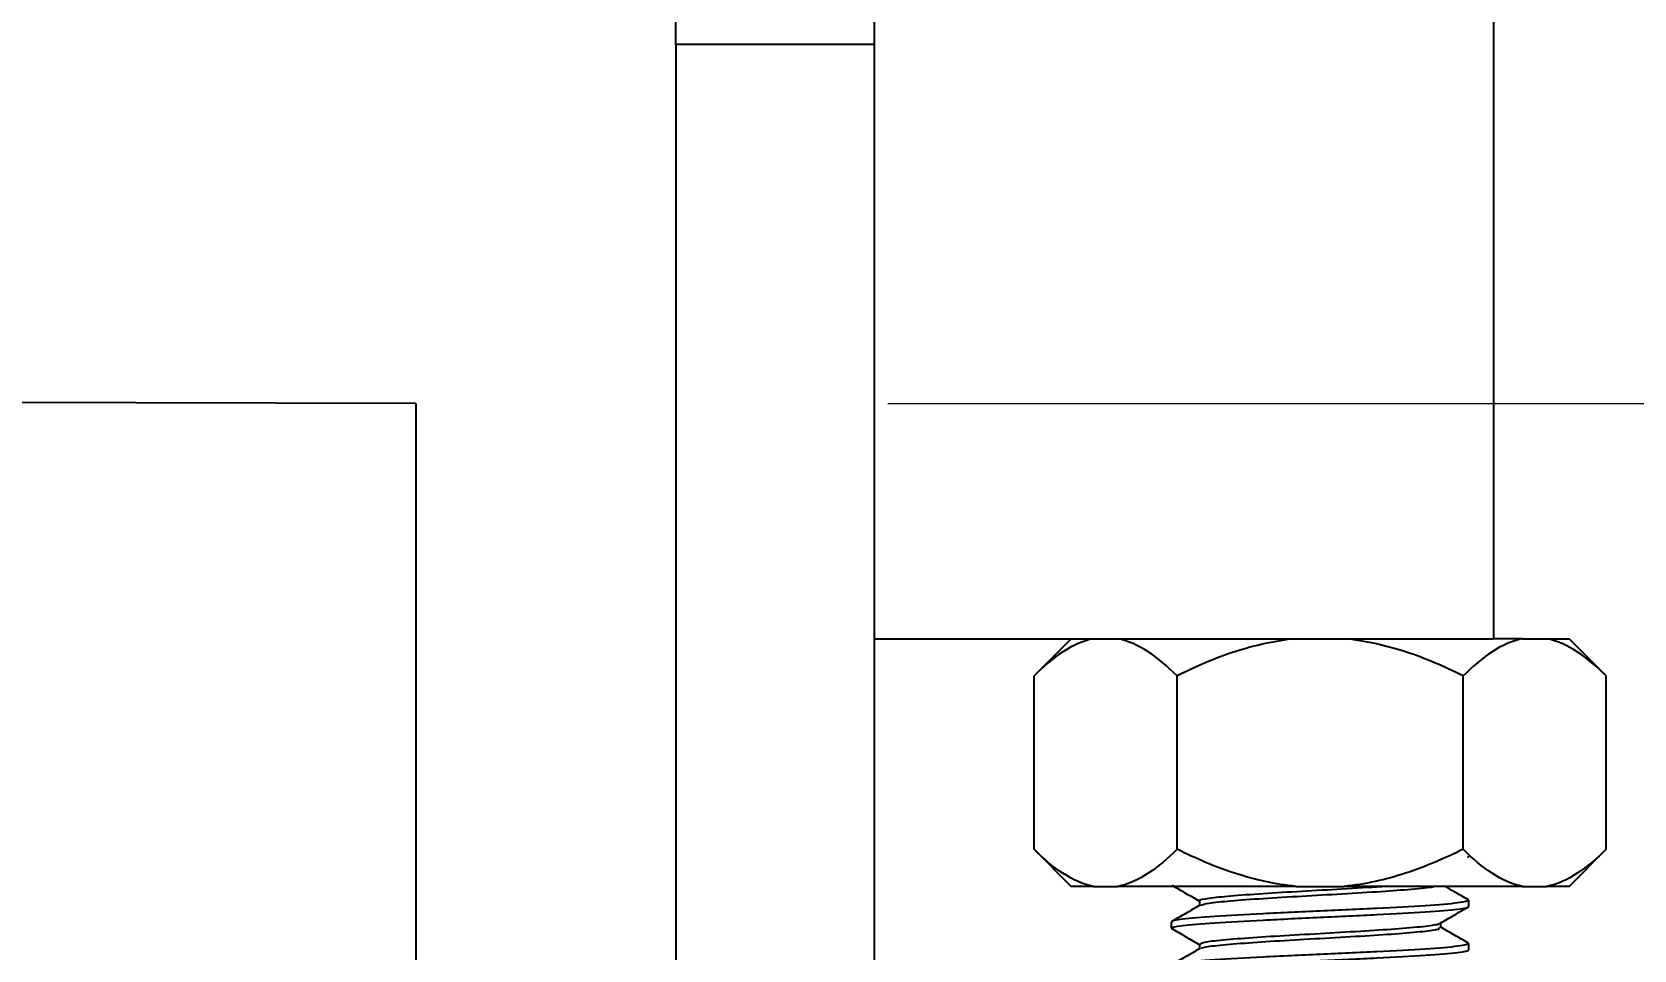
# Model space of a CAD drawing. Header units: millimetres. Extents: x 2 to 418, y 2 to 295.
# Drawn here: x 166.022 to 170.333, y 78.619 to 81.091 of the extents above; entities that cross this region are included whole.
import ezdxf

# ---------------------------------------------------------------- set-up
doc = ezdxf.new("R2010")
doc.units = ezdxf.units.MM
doc.styles.add('SLDTEXTSTYLE0', font='TXT', dxfattribs={"width": 0.75})
doc.dimstyles.new('SLDDIMSTYLE0', dxfattribs={"dimtxt": 3.175, "dimasz": 3.302, "dimexe": 0, "dimexo": 0.0625, "dimgap": 0.79375, "dimtad": 0, "dimtih": 1, "dimtoh": 1, "dimlfac": 15, "dimrnd": 1e-09, "dimzin": 4, "dimdsep": 46, "dimtxsty": 'SLDTEXTSTYLE0', "dimsah": 1, "dimcen": 0.09, "dimadec": 0, "dimazin": 1, "dimtfac": 1, "dimtmove": 0, "dimatfit": 0, "dimfxl": 0, "dimfrac": 2, "dimtolj": 1, "dimtzin": 12, "dimarcsym": 0})

# ---------------------------------------------------------------- blocks, each defined once
blk = doc.blocks.new('_D_12')
at = {"color": 7, "linetype": 'Continuous', "lineweight": 0}
for p, q in [((198.4975, 96.424), (198.4975, 102.774)), ((169.5585, 96.424), (201.6725, 96.424)), ((169.3918, 81.2573), (201.6725, 81.2573)), ((198.4975, 81.2573), (198.4975, 74.9073))]:
    blk.add_line(p, q, dxfattribs=at)
at = {"color": 7, "linetype": 'Continuous', "lineweight": 18}
for points in [[(198.4975, 96.424), (199.0055, 99.726), (197.9895, 99.726)], [(198.4975, 81.2573), (197.9895, 77.9553), (199.0055, 77.9553)]]:
    blk.add_solid(points, dxfattribs=at)
at = {"color": 7, "linetype": 'Continuous', "lineweight": 18, "insert": (192.0461, 91.6021), "char_height": 3.175, "attachment_point": 1, "style": 'SLDTEXTSTYLE0'}
blk.add_mtext('227.50', dxfattribs=at)
blk = doc.blocks.new('_D_19')
at = {"color": 7, "linetype": 'Continuous', "lineweight": 0}
for p, q in [((173.9848, 81.2573), (173.9848, 87.6073)), ((167.407, 81.2573), (177.1598, 81.2573)), ((168.3251, 80.0906), (177.1598, 80.0906)), ((173.9848, 72.0283), (173.9848, 80.0906)), ((180.3348, 72.0283), (173.9848, 72.0283))]:
    blk.add_line(p, q, dxfattribs=at)
at = {"color": 7, "linetype": 'Continuous', "lineweight": 18}
for points in [[(173.9848, 81.2573), (174.4928, 84.5593), (173.4768, 84.5593)], [(173.9848, 80.0906), (173.4768, 76.7886), (174.4928, 76.7886)]]:
    blk.add_solid(points, dxfattribs=at)
at = {"color": 7, "linetype": 'Continuous', "lineweight": 18, "insert": (180.3348, 73.6009), "char_height": 3.175, "attachment_point": 1, "style": 'SLDTEXTSTYLE0'}
blk.add_mtext('17.50', dxfattribs=at)

msp = doc.modelspace()

# ---------------------------------------------------------------- linework, layer by layer
at = {"color": 7, "linetype": 'Continuous', "lineweight": 25}
for p, q in [((167.75514, 81.05731), (167.75514, 81.22398)), ((168.28848, 81.22398), (168.28848, 81.05731)), ((169.95514, 81.12398), (169.95514, 79.45731)), ((168.28848, 81.05731), (167.75514, 81.05731)), ((167.75514, 81.05731), (167.75514, 74.92398)), ((168.28848, 81.05731), (168.28848, 74.92398)), ((167.05514, 80.09064), (150.12181, 80.12398)), ((167.05514, 80.09064), (167.05514, 74.42398)), ((168.28848, 79.45731), (169.95514, 79.45731)), ((168.81868, 79.45731), (168.71868, 79.35731)), ((170.03347, 79.45731), (169.95514, 79.45731)), ((170.03347, 79.45731), (170.09818, 79.45731)), ((170.09818, 79.45731), (170.15828, 79.45731)), ((170.25828, 79.35731), (170.15828, 79.45731)), ((168.71868, 78.89064), (168.71868, 79.35731)), ((169.10358, 78.89064), (169.10358, 79.35731)), ((169.87338, 78.89064), (169.87338, 79.35731)), ((170.25828, 78.89064), (170.25828, 79.35731)), ((168.71868, 78.89064), (168.81868, 78.79064)), ((170.15828, 78.79064), (170.25828, 78.89064)), ((169.88391, 78.87117), (169.88848, 78.86981)), ((168.87877, 78.79064), (168.81868, 78.79064)), ((168.87877, 78.79064), (168.94348, 78.79064)), ((169.42376, 78.79064), (168.94348, 78.79064)), ((169.42376, 78.79064), (169.55319, 78.79064)), ((170.03347, 78.79064), (169.55319, 78.79064)), ((170.03347, 78.79064), (170.09818, 78.79064)), ((170.15828, 78.79064), (170.09818, 78.79064)), ((169.16389, 78.75158), (169.16389, 78.73913)), ((169.88237, 78.75461), (169.88848, 78.75314)), ((169.88848, 78.73648), (169.88848, 78.75314)), ((169.08848, 78.67814), (169.08848, 78.69481)), ((169.09467, 78.67666), (169.08848, 78.67814)), ((169.81321, 78.67977), (169.81321, 78.69231)), ((169.16359, 78.63498), (169.16359, 78.62241)), ((169.88282, 78.63783), (169.88848, 78.63648)), ((169.88848, 78.61981), (169.88848, 78.63648))]:
    msp.add_line(p, q, dxfattribs=at)
for points, knots in [([(168.87877, 79.45731), (168.85052, 79.45185), (168.82322, 79.43949), (168.76997, 79.40489), (168.74394, 79.38258), (168.71868, 79.35731)], [0, 0, 0, 0, 0.5, 0.5, 1, 1, 1, 1]), ([(169.10358, 79.35731), (169.07825, 79.38264), (169.05242, 79.40477), (168.99925, 79.43937), (168.97191, 79.45182), (168.94348, 79.45731)], [0, 0, 0, 0, 0.5, 0.5, 1, 1, 1, 1]), ([(169.42376, 79.45731), (169.36727, 79.45185), (169.31267, 79.43949), (169.20617, 79.40489), (169.15411, 79.38258), (169.10358, 79.35731)], [0, 0, 0, 0, 0.5, 0.5, 1, 1, 1, 1]), ([(169.87338, 79.35731), (169.82272, 79.38264), (169.77106, 79.40477), (169.66473, 79.43937), (169.61005, 79.45182), (169.55319, 79.45731)], [0, 0, 0, 0, 0.5, 0.5, 1, 1, 1, 1]), ([(170.03347, 79.45731), (170.00522, 79.45185), (169.97792, 79.43949), (169.92468, 79.40489), (169.89864, 79.38258), (169.87338, 79.35731)], [0, 0, 0, 0, 0.5, 0.5, 1, 1, 1, 1]), ([(170.25828, 79.35731), (170.23295, 79.38264), (170.20712, 79.40477), (170.15395, 79.43937), (170.12661, 79.45182), (170.09818, 79.45731)], [0, 0, 0, 0, 0.5, 0.5, 1, 1, 1, 1]), ([(168.87877, 78.79064), (168.85052, 78.7961), (168.82322, 78.80846), (168.76997, 78.84306), (168.74394, 78.86538), (168.71868, 78.89064)], [0, 0, 0, 0, 0.5, 0.5, 1, 1, 1, 1]), ([(169.10358, 78.89064), (169.07825, 78.86531), (169.05242, 78.84318), (168.99925, 78.80858), (168.97191, 78.79614), (168.94348, 78.79064)], [0, 0, 0, 0, 0.5, 0.5, 1, 1, 1, 1]), ([(169.42376, 78.79064), (169.36727, 78.7961), (169.31267, 78.80846), (169.20617, 78.84306), (169.15411, 78.86538), (169.10358, 78.89064)], [0, 0, 0, 0, 0.5, 0.5, 1, 1, 1, 1]), ([(169.87338, 78.89064), (169.82272, 78.86531), (169.77106, 78.84318), (169.66473, 78.80858), (169.61005, 78.79614), (169.55319, 78.79064)], [0, 0, 0, 0, 0.5, 0.5, 1, 1, 1, 1]), ([(170.03347, 78.79064), (170.00522, 78.7961), (169.97792, 78.80846), (169.92468, 78.84306), (169.89864, 78.86538), (169.87338, 78.89064)], [0, 0, 0, 0, 0.5, 0.5, 1, 1, 1, 1]), ([(170.25828, 78.89064), (170.23295, 78.86531), (170.20712, 78.84318), (170.15395, 78.80858), (170.12661, 78.79614), (170.09818, 78.79064)], [0, 0, 0, 0, 0.5, 0.5, 1, 1, 1, 1]), ([(169.08939, 78.79383), (169.10207, 78.78648), (169.12691, 78.77207), (169.15174, 78.75766), (169.16389, 78.7506)], [0, 0, 0, 0, 0.5106311, 1, 1, 1, 1]), ([(169.16639, 78.75149), (169.16558, 78.75186), (169.16004, 78.75437), (169.18551, 78.75894), (169.24427, 78.76524), (169.33181, 78.7715), (169.43835, 78.7778), (169.54804, 78.78408), (169.62434, 78.78838), (169.65378, 78.79058), (169.65463, 78.79064)], [0, 0, 0, 0, 0.02789906, 0.19281578, 0.34891162, 0.5121618, 0.6724425, 0.83085707, 0.99513355, 1, 1, 1, 1]), ([(169.16678, 78.73985), (169.17228, 78.74181), (169.18352, 78.74581), (169.24535, 78.75191), (169.33161, 78.75817), (169.43806, 78.76447), (169.5494, 78.77075), (169.6542, 78.77702), (169.73731, 78.78331), (169.78589, 78.78775), (169.79345, 78.79015), (169.79423, 78.7904)], [0, 0, 0, 0, 0.11589876, 0.23678463, 0.36321106, 0.48733782, 0.6100194, 0.73724062, 0.85779617, 0.98525636, 1, 1, 1, 1]), ([(169.88769, 78.75407), (169.87499, 78.76143), (169.85399, 78.77362), (169.83298, 78.78582), (169.82467, 78.79064)], [0, 0, 0, 0, 0.6044395, 1, 1, 1, 1]), ([(169.88848, 78.75314), (169.88848, 78.75071), (169.87807, 78.74828), (169.83799, 78.74342), (169.80834, 78.74099), (169.7343, 78.73613), (169.68992, 78.7337), (169.59318, 78.72884), (169.54084, 78.72641), (169.43612, 78.72155), (169.38378, 78.71912), (169.28703, 78.71425), (169.24266, 78.71182), (169.16861, 78.70696), (169.13896, 78.70453), (169.09889, 78.69967), (169.08848, 78.69724), (169.08848, 78.69481)], [0, 0, 0, 0, 0.125, 0.125, 0.25, 0.25, 0.375, 0.375, 0.5, 0.5, 0.625, 0.625, 0.75, 0.75, 0.875, 0.875, 1, 1, 1, 1]), ([(169.08848, 78.67814), (169.08848, 78.68057), (169.09889, 78.683), (169.13896, 78.68787), (169.16861, 78.6903), (169.24266, 78.69516), (169.28703, 78.69759), (169.38378, 78.70245), (169.43612, 78.70488), (169.54084, 78.70974), (169.59318, 78.71217), (169.68992, 78.71703), (169.7343, 78.71946), (169.80834, 78.72432), (169.83799, 78.72675), (169.87807, 78.73162), (169.88848, 78.73405), (169.88848, 78.73648)], [0, 0, 0, 0, 0.125, 0.125, 0.25, 0.25, 0.375, 0.375, 0.5, 0.5, 0.625, 0.625, 0.75, 0.75, 0.875, 0.875, 1, 1, 1, 1]), ([(169.16525, 78.73992), (169.15256, 78.73255), (169.12717, 78.71781), (169.10178, 78.70308), (169.08908, 78.69572)], [0, 0, 0, 0, 0.49984009, 1, 1, 1, 1]), ([(169.81155, 78.69134), (169.82423, 78.6987), (169.84959, 78.71342), (169.87496, 78.72813), (169.88765, 78.73549)], [0, 0, 0, 0, 0.4998633, 1, 1, 1, 1]), ([(169.08905, 78.67719), (169.10175, 78.66983), (169.12714, 78.65512), (169.15251, 78.6404), (169.16519, 78.63304)], [0, 0, 0, 0, 0.5001378, 1, 1, 1, 1]), ([(169.16735, 78.63488), (169.16812, 78.6365), (169.16987, 78.64016), (169.21621, 78.64592), (169.29143, 78.65218), (169.39203, 78.65848), (169.50241, 78.66475), (169.61094, 78.67104), (169.70695, 78.67732), (169.77485, 78.68358), (169.80898, 78.68827), (169.80822, 78.69083), (169.80807, 78.69135)], [0, 0, 0, 0, 0.0857631, 0.1936633, 0.3076249, 0.4171415, 0.5285711, 0.6415747, 0.7498784, 0.8642026, 0.9724838, 1, 1, 1, 1]), ([(169.16973, 78.62305), (169.17051, 78.62417), (169.17268, 78.62732), (169.21663, 78.63259), (169.29132, 78.63884), (169.39207, 78.64514), (169.50239, 78.65142), (169.61099, 78.6577), (169.70676, 78.66399), (169.77559, 78.67025), (169.81133, 78.67555), (169.80921, 78.67873), (169.80846, 78.67986)], [0, 0, 0, 0, 0.0588132, 0.1660598, 0.2793309, 0.3881841, 0.4989386, 0.6112575, 0.7189051, 0.8325366, 0.9401618, 1, 1, 1, 1]), ([(169.88821, 78.63729), (169.8755, 78.64466), (169.85051, 78.65915), (169.82551, 78.67366), (169.81321, 78.6808)], [0, 0, 0, 0, 0.50819851, 1, 1, 1, 1]), ([(169.88848, 78.63648), (169.88848, 78.63405), (169.87807, 78.63162), (169.83799, 78.62675), (169.80834, 78.62432), (169.7343, 78.61946), (169.68992, 78.61703), (169.59318, 78.61217), (169.54084, 78.60974), (169.43612, 78.60488), (169.38378, 78.60245), (169.28703, 78.59759), (169.24266, 78.59516), (169.16861, 78.5903), (169.13896, 78.58787), (169.09889, 78.583), (169.08848, 78.58057), (169.08848, 78.57814)], [0, 0, 0, 0, 0.125, 0.125, 0.25, 0.25, 0.375, 0.375, 0.5, 0.5, 0.625, 0.625, 0.75, 0.75, 0.875, 0.875, 1, 1, 1, 1]), ([(169.08848, 78.56148), (169.08848, 78.56391), (169.09889, 78.56634), (169.13896, 78.5712), (169.16861, 78.57363), (169.24266, 78.57849), (169.28703, 78.58092), (169.38378, 78.58578), (169.43612, 78.58821), (169.54084, 78.59307), (169.59318, 78.5955), (169.68992, 78.60037), (169.7343, 78.6028), (169.80834, 78.60766), (169.83799, 78.61009), (169.87807, 78.61495), (169.88848, 78.61738), (169.88848, 78.61981)], [0, 0, 0, 0, 0.125, 0.125, 0.25, 0.25, 0.375, 0.375, 0.5, 0.5, 0.625, 0.625, 0.75, 0.75, 0.875, 0.875, 1, 1, 1, 1]), ([(169.16474, 78.62308), (169.15203, 78.61571), (169.12662, 78.60097), (169.10121, 78.58624), (169.0885, 78.57888)], [0, 0, 0, 0, 0.4998389, 1, 1, 1, 1])]:
    msp.add_open_spline(points, degree=3, knots=knots, dxfattribs=at)

# ---------------------------------------------------------------- dimensions: what is measured, and where the dimension line sits
at = {"color": 7, "linetype": 'Continuous', "lineweight": 18}
for base, p1, p2, picture, middle in [((198.49752, 81.25731), (168.28848, 96.42398), (168.12181, 81.25731), '_D_12', (198.49752, 90.02944)), ((173.98482, 80.09064), (166.137, 81.25731), (167.05514, 80.09064), '_D_19', (173.98482, 72.02829))]:
    dim = msp.add_linear_dim(base=base, p1=p1, p2=p2, angle=90, dimstyle='SLDDIMSTYLE0', dxfattribs=at)
    dim.commit()
    dim.dimension.update_dxf_attribs({"geometry": picture, "text_midpoint": middle, "dimtype": 160})

doc.saveas('drawing.dxf')
